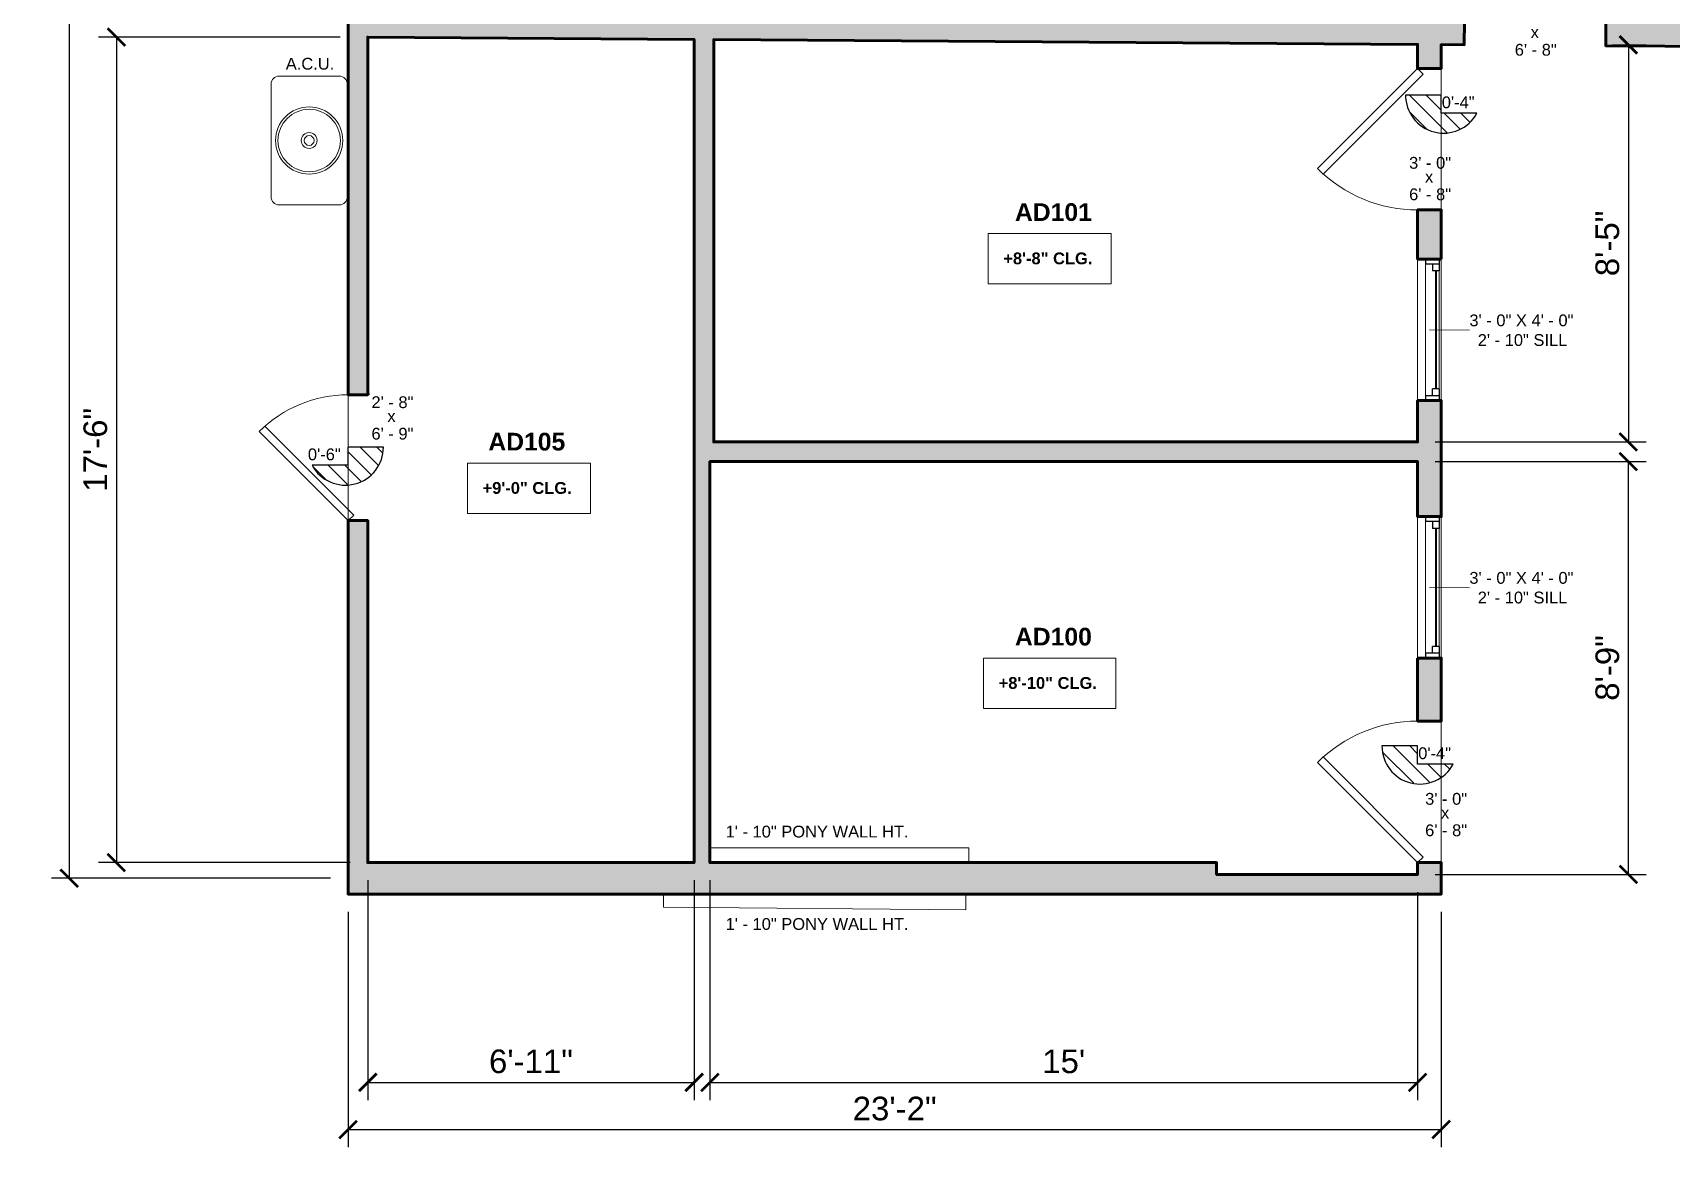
# Model space of a CAD drawing. Header units: inches. Extents: x -2078 to 106214, y -964 to 6385.
# Drawn here: x 95826.8 to 96243.5, y 3565.9 to 3849.4 of the extents above; entities that cross this region are included whole.
import ezdxf

# ---------------------------------------------------------------- set-up
doc = ezdxf.new("R2010")
doc.units = ezdxf.units.IN
doc.header["$MEASUREMENT"] = 0
for name, color, linetype, lineweight in [('A-ANNO', 2, 'Continuous', 5), ('A-ANNO-DIMS', 1, 'Continuous', 9), ('A-DETAIL-2', 20, 'Continuous', 25), ('A-DETAIL-3', 40, 'Continuous', 15), ('A-DOOR', 1, 'Continuous', 18), ('A-EQPT', 150, 'Continuous', 9), ('A-GLAZ', 2, 'Continuous', 30), ('A-WALL', 3, 'Continuous', 40), ('A-WINDOWS', 2, 'Continuous', 18)]:
    doc.layers.add(name, color=color, linetype=linetype, lineweight=lineweight)
doc.layers.add('A-HATCH', color=9, linetype='Continuous')
doc.styles.add('Arial_1', font='arial.ttf', dxfattribs={"height": 0.0625})
doc.styles.add('Arial_2', font='arial.ttf', dxfattribs={"height": 3})
doc.styles.add('Arial_B', font='arialbd.ttf', dxfattribs={"height": 4.5})
doc.styles.add('Arial_B_1', font='arialbd.ttf', dxfattribs={"height": 3})
doc.styles.add('JC', font='arial.ttf', dxfattribs={"height": 0.125})
doc.dimstyles.new('JC-DIMS', dxfattribs={"dimtxt": 0.125, "dimasz": 0.09375, "dimexe": 0.09375, "dimexo": 0.09375, "dimgap": 0.046875, "dimtad": 1, "dimdec": 1, "dimzin": 0, "dimdsep": 46, "dimlunit": 4, "dimtxsty": 'JC', "dimblk": 'ARCHTICK', "dimcen": 0.09, "dimclrd": 1, "dimclre": 1, "dimclrt": 256, "dimadec": 0, "dimazin": 0, "dimtfac": 1, "dimtdec": 1, "dimtofl": 0, "dimtmove": 1, "dimatfit": 3, "dimfxl": 1, "dimtolj": 1, "dimtzin": 0, "dimarcsym": 0})
pattern_1 = [(135, (96240.6343, 3795.3142), (-2.12132, -2.12132), [])]

# ---------------------------------------------------------------- blocks, each defined once
blk = doc.blocks.new('JC- existing door Tag_quad - JC- existing door Tag_quad-839775-Advancement House 1st Floor')
at = {"layer": 'A-ANNO', "insert": (-0.0234, 0.0378), "char_height": 0.0625, "width": 0.0505, "attachment_point": 1, "style": 'Arial_1', "bg_fill": 3, "box_fill_scale": 1.25, "bg_fill_color": 256, "bg_fill_true_color": 13158600, "bg_fill_transparency": 0}
blk.add_mtext('x', dxfattribs=at)
blk = doc.blocks.new('JC_SINGLE DOOR-NO TRIM - SINGLE DOOR-1463659-Advancement House 1st Floor')
at = {"layer": 'A-DOOR', "lineweight": 30}
for p, q in [((-7.46, 28.46), (-8.87, 27.04)), ((-8.87, 27.04), (16.59, 1.59)), ((18, 3), (-7.46, 28.46)), ((16.59, 1.59), (18, 3))]:
    blk.add_line(p, q, dxfattribs=at)
at = {"layer": 'A-DOOR', "lineweight": 9}
blk.add_arc((18, 3), 36, 135, 180, dxfattribs=at)
blk = doc.blocks.new('JC_SINGLE DOOR-NO TRIM - SINGLE DOOR-1463010-Advancement House 1st Floor')
at = {"layer": 'A-DOOR', "lineweight": 30}
for p, q in [((-8.87, -27.04), (16.59, -1.59)), ((18, -3), (-7.46, -28.46)), ((16.59, -1.59), (18, -3)), ((-7.46, -28.46), (-8.87, -27.04))]:
    blk.add_line(p, q, dxfattribs=at)
at = {"layer": 'A-DOOR', "lineweight": 9}
blk.add_arc((18, -3), 36, 180, 225, dxfattribs=at)
blk = doc.blocks.new('JC_WINDOW HUNG - HUNG WINDOW-1463961-Advancement House 1st Floor')
at = {"layer": 'A-GLAZ'}
for p, q in [((-18, 3), (-18, -3)), ((-18, 2.5), (-15, 2.5)), ((-16.75, 2.5), (-16.75, -1)), ((-16.75, 0.75), (-15, 0.75)), ((-15, 2.5), (-15, 0.75)), ((15, 2.5), (18, 2.5)), ((15, 2.5), (15, 0.75)), ((16.75, 0.75), (15, 0.75)), ((16.75, 2.5), (16.75, -1)), ((18, -3), (18, 3)), ((-18, -1), (-16.75, -1)), ((16.75, -1), (18, -1))]:
    blk.add_line(p, q, dxfattribs=at)
at = {"layer": 'A-GLAZ', "lineweight": 9}
for p, q in [((-15, 2.5), (15, 2.5)), ((-16.75, -1), (16.75, -1))]:
    blk.add_line(p, q, dxfattribs=at)
at = {"layer": 'A-GLAZ', "lineweight": 40}
blk.add_line((-15, 1.625), (15, 1.625), dxfattribs=at)
at = {"layer": 'A-WINDOWS'}
for p, q in [((18, 3), (-18, 3)), ((-18, -3), (18, -3))]:
    blk.add_line(p, q, dxfattribs=at)
blk = doc.blocks.new('JC_SINGLE DOOR-NO TRIM - SINGLE DOOR-1464316-Advancement House 1st Floor')
at = {"layer": 'A-DOOR', "lineweight": 30}
for p, q in [((-8.04, -23.71), (14.59, -1.09)), ((16, -2.5), (-6.63, -25.13)), ((14.59, -1.09), (16, -2.5)), ((-6.63, -25.13), (-8.04, -23.71))]:
    blk.add_line(p, q, dxfattribs=at)
at = {"layer": 'A-DOOR', "lineweight": 9}
blk.add_arc((16, -2.5), 32, 180, 225, dxfattribs=at)
blk = doc.blocks.new('JC_AC - AC-1471358-Advancement House 1st Floor')
at = {"layer": 'A-EQPT'}
for p, q in [((-9.67, 14.38), (-9.67, -14.38)), ((7.67, 16.38), (-7.67, 16.38)), ((9.67, -14.38), (9.67, 14.38)), ((-7.67, -16.38), (7.67, -16.38))]:
    blk.add_line(p, q, dxfattribs=at)
for centre, radius, start, end in [((-7.67, 14.38), 2, 90, 180), ((7.67, 14.38), 2, 0, 90), ((0, 0), 8.55, 360, 180), ((0, 0), 7.93, 360, 180), ((0, 0), 8.55, 180, 0), ((0, 0), 7.93, 180, 0), ((0, 0), 2, 360, 180), ((0, 0), 2, 180, 0), ((0, 0), 1.25, 360, 180), ((0, 0), 1.25, 180, 0), ((-7.67, -14.38), 2, 180, 270), ((7.67, -14.38), 2, 270, 0)]:
    blk.add_arc(centre, radius, start, end, dxfattribs=at)
blk = doc.blocks.new('_ArchTick')
at = {"color": 0, "linetype": 'ByBlock', "const_width": 0.15}
blk.add_lwpolyline([(-0.5, -0.5), (0.5, 0.5)], dxfattribs=at)
blk = doc.blocks.new('*D3324')
at = {"layer": 'A-ANNO-DIMS', "color": 1, "lineweight": -2, "transparency": 16777216}
for p, q in [((96183.51, 3740.36), (96237.11, 3740.36)), ((96232.61, 3635.36), (96232.61, 3740.36)), ((96183.51, 3635.36), (96237.11, 3635.36))]:
    blk.add_line(p, q, dxfattribs=at)
at = {"layer": 'Defpoints', "color": 0, "transparency": 16777216}
for p in [(96179.01, 3740.36), (96232.61, 3740.36), (96179.01, 3635.36)]:
    blk.add_point(p, dxfattribs=at)
at = {"layer": 'A-ANNO-DIMS', "color": 1, "lineweight": -2, "transparency": 16777216, "xscale": 4.5, "yscale": 4.5, "zscale": 4.5}
for p, rotation in [((96232.61, 3740.36), 90), ((96232.61, 3635.36), 270)]:
    blk.add_blockref('_ArchTick', p, dxfattribs=dict(at, rotation=rotation))
at = {"layer": 'A-ANNO-DIMS', "color": 2, "transparency": 16777216, "insert": (96227.29, 3687.86), "char_height": 6, "width": 0.4008, "attachment_point": 5, "rotation": 90, "style": 'JC'}
blk.add_mtext('\\A1;8\'-9"', dxfattribs=at)
blk = doc.blocks.new('*D3326')
at = {"layer": 'A-ANNO-DIMS', "color": 1, "lineweight": -2, "transparency": 16777216}
for p, q in [((95999.62, 4102.35), (95831.56, 4102.35)), ((95836.06, 4102.35), (95836.06, 3634.36)), ((95902.51, 3634.36), (95831.56, 3634.36))]:
    blk.add_line(p, q, dxfattribs=at)
at = {"layer": 'Defpoints', "color": 0, "transparency": 16777216}
for p in [(96004.12, 4102.35), (95836.06, 3634.36), (95907.01, 3634.36)]:
    blk.add_point(p, dxfattribs=at)
at = {"layer": 'A-ANNO-DIMS', "color": 1, "lineweight": -2, "transparency": 16777216, "xscale": 4.5, "yscale": 4.5, "zscale": 4.5}
for p, rotation in [((95836.06, 4102.35), 90), ((95836.06, 3634.36), 270)]:
    blk.add_blockref('_ArchTick', p, dxfattribs=dict(at, rotation=rotation))
at = {"layer": 'A-ANNO-DIMS', "color": 2, "transparency": 16777216, "insert": (95830.74, 3868.35), "char_height": 6, "width": 0.4874, "attachment_point": 5, "rotation": 90, "style": 'JC'}
blk.add_mtext("\\A1;39'", dxfattribs=at)
blk = doc.blocks.new('*D3327')
at = {"layer": 'A-ANNO-DIMS', "color": 1, "lineweight": -2, "transparency": 16777216}
for p, q in [((95912.01, 3633.86), (95912.01, 3577.95)), ((95995.01, 3633.86), (95995.01, 3577.95)), ((95912.01, 3582.45), (95995.01, 3582.45))]:
    blk.add_line(p, q, dxfattribs=at)
at = {"layer": 'Defpoints', "color": 0, "transparency": 16777216}
for p in [(95912.01, 3638.36), (95995.01, 3638.36), (95995.01, 3582.45)]:
    blk.add_point(p, dxfattribs=at)
at = {"layer": 'A-ANNO-DIMS', "color": 1, "lineweight": -2, "transparency": 16777216, "xscale": 4.5, "yscale": 4.5, "zscale": 4.5, "rotation": 180}
blk.add_blockref('_ArchTick', (95912.01, 3582.45), dxfattribs=at)
at = {"layer": 'A-ANNO-DIMS', "color": 1, "lineweight": -2, "transparency": 16777216, "xscale": 4.5, "yscale": 4.5, "zscale": 4.5}
blk.add_blockref('_ArchTick', (95995.01, 3582.45), dxfattribs=at)
at = {"layer": 'A-ANNO-DIMS', "color": 2, "transparency": 16777216, "insert": (95953.51, 3587.76), "char_height": 6, "width": 0.4874, "attachment_point": 5, "style": 'JC'}
blk.add_mtext('\\A1;6\'-11"', dxfattribs=at)
blk = doc.blocks.new('*D3328')
at = {"layer": 'A-ANNO-DIMS', "color": 1, "lineweight": -2, "transparency": 16777216}
for p, q in [((95999.01, 3633.86), (95999.01, 3577.95)), ((96179.01, 3630.86), (96179.01, 3577.95)), ((95999.01, 3582.45), (96179.01, 3582.45))]:
    blk.add_line(p, q, dxfattribs=at)
at = {"layer": 'Defpoints', "color": 0, "transparency": 16777216}
for p in [(95999.01, 3638.36), (96179.01, 3635.36), (96179.01, 3582.45)]:
    blk.add_point(p, dxfattribs=at)
at = {"layer": 'A-ANNO-DIMS', "color": 1, "lineweight": -2, "transparency": 16777216, "xscale": 4.5, "yscale": 4.5, "zscale": 4.5, "rotation": 180}
blk.add_blockref('_ArchTick', (95999.01, 3582.45), dxfattribs=at)
at = {"layer": 'A-ANNO-DIMS', "color": 1, "lineweight": -2, "transparency": 16777216, "xscale": 4.5, "yscale": 4.5, "zscale": 4.5}
blk.add_blockref('_ArchTick', (96179.01, 3582.45), dxfattribs=at)
at = {"layer": 'A-ANNO-DIMS', "color": 2, "transparency": 16777216, "insert": (96089.01, 3587.76), "char_height": 6, "width": 0.4874, "attachment_point": 5, "style": 'JC'}
blk.add_mtext("\\A1;15'", dxfattribs=at)
blk = doc.blocks.new('*D3329')
at = {"layer": 'A-ANNO-DIMS', "color": 1, "lineweight": -2, "transparency": 16777216}
for p, q in [((95907.01, 3625.86), (95907.01, 3565.95)), ((96185.01, 3625.86), (96185.01, 3565.95)), ((95907.01, 3570.45), (96185.01, 3570.45))]:
    blk.add_line(p, q, dxfattribs=at)
at = {"layer": 'Defpoints', "color": 0, "transparency": 16777216}
for p in [(95907.01, 3630.36), (96185.01, 3630.36), (96185.01, 3570.45)]:
    blk.add_point(p, dxfattribs=at)
at = {"layer": 'A-ANNO-DIMS', "color": 1, "lineweight": -2, "transparency": 16777216, "xscale": 4.5, "yscale": 4.5, "zscale": 4.5, "rotation": 180}
blk.add_blockref('_ArchTick', (95907.01, 3570.45), dxfattribs=at)
at = {"layer": 'A-ANNO-DIMS', "color": 1, "lineweight": -2, "transparency": 16777216, "xscale": 4.5, "yscale": 4.5, "zscale": 4.5}
blk.add_blockref('_ArchTick', (96185.01, 3570.45), dxfattribs=at)
at = {"layer": 'A-ANNO-DIMS', "color": 2, "transparency": 16777216, "insert": (96046.01, 3575.76), "char_height": 6, "width": 0.4874, "attachment_point": 5, "style": 'JC'}
blk.add_mtext('\\A1;23\'-2"', dxfattribs=at)
blk = doc.blocks.new('*D3330')
at = {"layer": 'A-ANNO-DIMS', "color": 1, "lineweight": -2, "transparency": 16777216}
for p, q in [((95904.99, 3848.35), (95843.56, 3848.35)), ((95848.06, 3848.35), (95848.06, 3638.36)), ((95907.51, 3638.36), (95843.56, 3638.36))]:
    blk.add_line(p, q, dxfattribs=at)
at = {"layer": 'Defpoints', "color": 0, "transparency": 16777216}
for p in [(95909.49, 3848.35), (95848.06, 3638.36), (95912.01, 3638.36)]:
    blk.add_point(p, dxfattribs=at)
at = {"layer": 'A-ANNO-DIMS', "color": 1, "lineweight": -2, "transparency": 16777216, "xscale": 4.5, "yscale": 4.5, "zscale": 4.5}
for p, rotation in [((95848.06, 3848.35), 90), ((95848.06, 3638.36), 270)]:
    blk.add_blockref('_ArchTick', p, dxfattribs=dict(at, rotation=rotation))
at = {"layer": 'A-ANNO-DIMS', "color": 2, "transparency": 16777216, "insert": (95842.74, 3743.35), "char_height": 6, "width": 0.4874, "attachment_point": 5, "rotation": 90, "style": 'JC'}
blk.add_mtext('\\A1;17\'-6"', dxfattribs=at)
blk = doc.blocks.new('*D3331')
at = {"layer": 'A-ANNO-DIMS', "color": 1, "lineweight": -2, "transparency": 16777216}
for p, q in [((96228.53, 3846.36), (96237.11, 3846.36)), ((96232.61, 3846.36), (96232.61, 3745.36)), ((96183.51, 3745.36), (96237.11, 3745.36))]:
    blk.add_line(p, q, dxfattribs=at)
at = {"layer": 'Defpoints', "color": 0, "transparency": 16777216}
for p in [(96224.03, 3846.36), (96179.01, 3745.36), (96232.61, 3745.36)]:
    blk.add_point(p, dxfattribs=at)
at = {"layer": 'A-ANNO-DIMS', "color": 1, "lineweight": -2, "transparency": 16777216, "xscale": 4.5, "yscale": 4.5, "zscale": 4.5}
for p, rotation in [((96232.61, 3846.36), 90), ((96232.61, 3745.36), 270)]:
    blk.add_blockref('_ArchTick', p, dxfattribs=dict(at, rotation=rotation))
at = {"layer": 'A-ANNO-DIMS', "color": 2, "transparency": 16777216, "insert": (96227.29, 3795.86), "char_height": 6, "width": 0.4008, "attachment_point": 5, "rotation": 90, "style": 'JC'}
blk.add_mtext('\\A1;8\'-5"', dxfattribs=at)

msp = doc.modelspace()

# ---------------------------------------------------------------- hatches: boundary and pattern name
at = {"layer": 'A-HATCH'}
h = msp.add_hatch(dxfattribs=at)
h.set_pattern_fill('FP_1', color=256, scale=48, style=0, pattern_type=2)
h.set_pattern_definition(pattern_1)
h.paths.add_polyline_path([(96185.318, 3823.912), (96187.438, 3824.085), (96189.468, 3824.718), (96191.311, 3825.781), (96192.877, 3827.221), (96194.089, 3828.968), (96185.012, 3828.968), (96185.012, 3833.591), (96175.935, 3833.591), (96176.164, 3831.476), (96176.851, 3829.463), (96177.961, 3827.649), (96179.441, 3826.121), (96181.22, 3824.955), (96183.211, 3824.206)])

# ---------------------------------------------------------------- linework, layer by layer
at = {"layer": 'A-ANNO'}
for p, q in [((96182.012, 3773.858), (96192.179, 3773.782)), ((96182.012, 3708.358), (96192.179, 3708.282))]:
    msp.add_line(p, q, dxfattribs=at)
at = {"layer": 'A-ANNO', "flags": 128}
for points in [[(96069.801, 3798.388), (96101.103, 3798.388), (96101.103, 3785.586), (96069.801, 3785.586)], [(95937.365, 3739.993), (95968.667, 3739.993), (95968.667, 3727.191), (95937.365, 3727.191)], [(96068.61, 3690.388), (96102.293, 3690.388), (96102.293, 3677.586), (96068.61, 3677.586)]]:
    msp.add_lwpolyline(points, close=True, dxfattribs=at)
at = {"layer": 'A-DETAIL-2'}
for p, q in [((96185.012, 3833.591), (96175.935, 3833.591)), ((96185.012, 3828.968), (96185.012, 3833.591)), ((96194.089, 3828.968), (96185.012, 3828.968)), ((95906.912, 3744.05), (95906.912, 3739.427)), ((95906.912, 3739.427), (95897.835, 3739.427)), ((96179.012, 3668.023), (96169.935, 3668.023)), ((96179.012, 3663.4), (96179.012, 3668.023)), ((96188.089, 3663.4), (96179.012, 3663.4))]:
    msp.add_line(p, q, dxfattribs=at)
msp.add_arc((96185.595, 3833.567), 9.659, 179.85658, 331.57126, dxfattribs=at)
at = {"layer": 'A-DETAIL-3'}
for p, q in [((96179.012, 3846.358), (96179.012, 3845.108)), ((95907.012, 3757.358), (95907.012, 3725.358)), ((95907.012, 3757.358), (95907.012, 3725.358)), ((96064.844, 3642.108), (95999.012, 3642.108)), ((96064.844, 3638.108), (96064.844, 3642.108)), ((95987.226, 3630.108), (95987.226, 3626.975)), ((96064.094, 3630.108), (96064.094, 3626.334)), ((95987.226, 3626.975), (96064.094, 3626.334))]:
    msp.add_line(p, q, dxfattribs=at)
at = {"layer": 'A-WALL', "lineweight": 60}
for points in [[(96246.012, 3856.551), (96241.012, 3856.551), (96241.012, 3852.052), (96226.905, 3852.15), (96226.863, 3846.15), (96271.834, 3845.838), (96298.779, 3859.646), (96296.043, 3864.986), (96270.406, 3851.848), (96246.012, 3852.017)], [(96179.012, 3690.358), (96179.012, 3674.358), (96185.012, 3674.358), (96185.012, 3690.358)]]:
    msp.add_lwpolyline(points, close=True, dxfattribs=at)

# ---------------------------------------------------------------- block references
at = {"layer": 'A-ANNO', "xscale": 48, "yscale": 48, "zscale": 48}
for p in [(96208.884, 3849.275), (96182.012, 3812.504), (95918.106, 3751.612), (96186.09, 3650.722)]:
    msp.add_blockref('JC- existing door Tag_quad - JC- existing door Tag_quad-839775-Advancement House 1st Floor', p, dxfattribs=at)
at = {"layer": 'A-DOOR', "rotation": 269.9999999999999}
msp.add_blockref('JC_SINGLE DOOR-NO TRIM - SINGLE DOOR-1464316-Advancement House 1st Floor', (95909.512, 3741.358), dxfattribs=at)
at = {"layer": 'A-EQPT'}
msp.add_blockref('JC_AC - AC-1471358-Advancement House 1st Floor', (95897.101, 3822.037), dxfattribs=at)
at = {"layer": 'A-WINDOWS', "rotation": 269.9999999999999}
for p in [(96182.012, 3773.858), (96182.012, 3708.358)]:
    msp.add_blockref('JC_WINDOW HUNG - HUNG WINDOW-1463961-Advancement House 1st Floor', p, dxfattribs=at)

# ---------------------------------------------------------------- texts
at = {"layer": 'A-ANNO', "attachment_point": 1}
for s, insert, char_height, width, style in [('A.C.U.', (95891.143, 3843.06), 3, 15.6045, 'Arial_2'), ('0\'-4" ', (96185.156, 3833.247), 3, 10.4535, 'Arial_2'), ('AD101', (96076.598, 3806.077), 4.5, 34.542, 'Arial_B'), ('+8\'-8" CLG.', (96073.641, 3793.548), 3, 28.482, 'Arial_B_1'), ('3\' - 0" X 4\' - 0"', (96192.179, 3777.781), 3, 33.4815, 'Arial_2'), ('2\' - 10" SILL', (96194.304, 3772.781), 3, 28.482, 'Arial_2'), ('AD105', (95942.666, 3747.682), 4.5, 39.39, 'Arial_B'), ('0\'-6" ', (95896.771, 3743.705), 3, 11.9685, 'Arial_2'), ('+9\'-0" CLG.', (95941.205, 3735.153), 3, 28.482, 'Arial_B_1'), ('3\' - 0" X 4\' - 0"', (96192.179, 3712.281), 3, 33.4815, 'Arial_2'), ('2\' - 10" SILL', (96194.304, 3707.281), 3, 28.482, 'Arial_2'), ('AD100', (96076.598, 3698.077), 4.5, 34.542, 'Arial_B'), ('+8\'-10" CLG.', (96072.45, 3685.548), 3, 31.3605, 'Arial_B_1'), ('0\'-4" ', (96179.156, 3667.678), 3, 10.4535, 'Arial_2'), ('1\' - 10" PONY WALL HT.', (96003.007, 3647.739), 3, 58.9335, 'Arial_2'), ('1\' - 10" PONY WALL HT.', (96003.007, 3624.239), 3, 58.9335, 'Arial_2')]:
    msp.add_mtext(s, dxfattribs=dict(at, insert=insert, char_height=char_height, width=width, style=style))

# ---------------------------------------------------------------- dimensions: what is measured, and where the dimension line sits
at = {"layer": 'A-ANNO-DIMS'}
for base, p1, p2, picture, middle in [((95995.012, 3582.447), (95912.012, 3638.358), (95995.012, 3638.358), '*D3327', (95953.512, 3587.76)), ((96179.012, 3582.447), (95999.012, 3638.358), (96179.012, 3635.358), '*D3328', (96089.012, 3587.76)), ((96185.012, 3570.447), (95907.012, 3630.358), (96185.012, 3630.358), '*D3329', (96046.012, 3575.762))]:
    dim = msp.add_linear_dim(base=base, p1=p1, p2=p2, dimstyle='JC-DIMS', override={"dimclrt": 2}, dxfattribs=at)
    dim.commit()
    dim.dimension.update_dxf_attribs({"geometry": picture, "text_midpoint": middle})

# ---------------------------------------------------------------- next in the draw order: texts
at = {"layer": 'A-ANNO', "char_height": 3, "width": 13.4835, "attachment_point": 1, "style": 'Arial_2', "bg_fill": 3, "box_fill_scale": 1.25, "bg_fill_color": 256, "bg_fill_true_color": 13158600, "bg_fill_transparency": 0}
for s, insert in [('6\' - 8"', (96203.72, 3846.616)), ('3\' - 0"', (96176.848, 3817.857)), ('6\' - 8"', (96176.848, 3809.846)), ('2\' - 8"', (95912.942, 3756.965)), ('6\' - 9"', (95912.942, 3748.954)), ('3\' - 0"', (96180.926, 3656.075)), ('6\' - 8"', (96180.926, 3648.064))]:
    msp.add_mtext(s, dxfattribs=dict(at, insert=insert))

# ---------------------------------------------------------------- next in the draw order: hatches: boundary and pattern name
at = {"layer": 'A-HATCH'}
h = msp.add_hatch(color=256, dxfattribs=at)
h.dxf.hatch_style = 1
h.paths.add_polyline_path([(95913.012, 4060.351), (96073.012, 4060.351), (96073.012, 3936.115), (96079.012, 3936.115), (96079.012, 4060.351), (96164.012, 4060.351), (96164.012, 3953.365), (96169.012, 3953.365), (96169.012, 3994.551), (96171.512, 3994.551), (96171.512, 3999.551), (96169.012, 3999.551), (96169.012, 4060.351), (96173.262, 4060.351), (96173.262, 4066.351), (96103.122, 4066.351), (96103.122, 4072.351), (96097.122, 4072.351), (96097.122, 4066.351), (96010.122, 4066.351), (96010.122, 4072.351), (96004.122, 4072.351), (96004.122, 4066.351), (95907.012, 4066.351), (95907.012, 3757.358), (95912.012, 3757.358), (95912.012, 3848.332), (95995.012, 3847.757), (95995.012, 3638.358), (95912.012, 3638.358), (95912.012, 3725.358), (95907.012, 3725.358), (95907.012, 3630.358), (96185.012, 3630.358), (96185.012, 3638.358), (96179.012, 3638.358), (96179.012, 3635.358), (96127.868, 3635.358), (96127.868, 3638.358), (95999.012, 3638.358), (95999.012, 3740.358), (96179.012, 3740.358), (96179.012, 3726.358), (96185.012, 3726.358), (96185.012, 3755.858), (96179.012, 3755.858), (96179.012, 3745.358), (96000.012, 3745.358), (96000.012, 3847.722), (96179.012, 3846.482), (96179.012, 3840.358), (96185.012, 3840.358), (96185.012, 3846.44), (96190.864, 3846.4), (96190.905, 3852.399), (96169.012, 3852.551), (96169.012, 3857.865), (96164.012, 3857.865), (96164.012, 3852.586), (96079.012, 3853.175), (96079.012, 3855.115), (96073.012, 3855.115), (96073.012, 3853.217), (95913.012, 3854.326)])
h.paths.add_polyline_path([(96103.122, 4102.351), (96004.122, 4102.351), (96004.122, 4096.351), (96103.122, 4096.351)])
h.paths.add_polyline_path([(96169.012, 3917.365), (96164.012, 3917.365), (96164.012, 3904.579), (96079.012, 3904.36), (96079.012, 3912.115), (96073.012, 3912.115), (96073.012, 3896.115), (96079.012, 3896.115), (96079.012, 3897.673), (96082.012, 3897.673), (96082.012, 3899.368), (96164.012, 3899.579), (96164.012, 3893.865), (96169.012, 3893.865)], flags=17)
h.paths.add_polyline_path([(96185.012, 3804.358), (96179.012, 3804.358), (96179.012, 3791.858), (96185.012, 3791.858)], flags=17)
h.paths.add_polyline_path([(96185.012, 3690.358), (96179.012, 3690.358), (96179.012, 3674.358), (96185.012, 3674.358)], flags=17)
h.paths.add_polyline_path([(96298.779, 3859.646), (96296.043, 3864.986), (96270.406, 3851.848), (96246.012, 3852.017), (96246.012, 3856.551), (96241.012, 3856.551), (96241.012, 3852.052), (96226.905, 3852.15), (96226.863, 3846.15), (96271.834, 3845.838)])
h.paths.add_polyline_path([(96246.012, 4071.904), (96321.456, 4110.579), (96398.975, 3964.786), (96403.39, 3967.133), (96325.906, 4112.86), (96460.293, 4181.752), (96557.485, 3998.962), (96501.463, 3970.254), (96504.199, 3964.914), (96569.611, 3998.434), (96575.234, 3987.461), (96585.913, 3992.934), (96547.513, 4067.869), (96566.923, 4078.189), (96531.091, 4145.58), (96511.416, 4135.119), (96461.745, 4235.681), (96453.676, 4231.695), (96472.039, 4194.517), (96409.064, 4162.233), (96406.691, 4166.697), (96401.393, 4163.88), (96403.724, 4159.496), (96274.677, 4093.341), (96273.395, 4095.751), (96268.097, 4092.935), (96269.337, 4090.604), (96222.028, 4066.351), (96205.262, 4066.351), (96205.262, 4060.351), (96223.476, 4060.351), (96241.012, 4069.341), (96241.012, 4037.461), (96241.012, 4023.988), (96241.012, 3999.551), (96207.512, 3999.551), (96207.512, 3994.551), (96241.012, 3994.551), (96241.012, 3964.584), (96241.012, 3901.352), (96238.828, 3905.291), (96233.143, 3902.14), (96236.295, 3896.455), (96241.012, 3899.07), (96241.012, 3892.551), (96246.012, 3892.551)])
h.paths.add_polyline_path([(96340.318, 3887.675), (96328.081, 3881.404), (96330.817, 3876.064), (96343.054, 3882.335)])
h.paths.add_polyline_path([(96423.147, 3930.121), (96423.087, 3930.089), (96420.291, 3935.347), (96415.876, 3933), (96418.595, 3927.788), (96418.634, 3927.808), (96421.37, 3922.468), (96425.884, 3924.781)], flags=17)
h.paths.add_polyline_path([(96385.878, 4193.06), (96385.431, 4193.9), (96390.729, 4196.717), (96388.893, 4200.169), (96248.546, 4129.705), (96251.197, 4124.721), (96256.494, 4127.538), (96256.258, 4127.982)], flags=17)
h = msp.add_hatch(dxfattribs=at)
h.set_pattern_fill('FP_1', color=256, scale=48, style=0, pattern_type=2)
h.set_pattern_definition(pattern_1)
h.paths.add_polyline_path([(95906.606, 3734.37), (95908.713, 3734.665), (95910.704, 3735.413), (95912.483, 3736.58), (95913.963, 3738.107), (95915.074, 3739.921), (95915.76, 3741.935), (95915.989, 3744.05), (95906.912, 3744.05), (95906.912, 3739.427), (95897.835, 3739.427), (95899.047, 3737.679), (95900.613, 3736.239), (95902.456, 3735.177), (95904.486, 3734.543)])
h = msp.add_hatch(dxfattribs=at)
h.set_pattern_fill('FP_1', color=256, scale=48, style=0, pattern_type=2)
h.set_pattern_definition(pattern_1)
h.paths.add_polyline_path([(96179.318, 3658.343), (96181.438, 3658.517), (96183.468, 3659.15), (96185.311, 3660.212), (96186.877, 3661.652), (96188.089, 3663.4), (96179.012, 3663.4), (96179.012, 3668.023), (96169.935, 3668.023), (96170.164, 3665.908), (96170.851, 3663.895), (96171.961, 3662.08), (96173.441, 3660.553), (96175.22, 3659.386), (96177.211, 3658.638)])

# ---------------------------------------------------------------- next in the draw order: linework, layer by layer
at = {"layer": 'A-DETAIL-2'}
msp.add_line((95915.989, 3744.05), (95906.912, 3744.05), dxfattribs=at)
for centre, start, end in [((95906.329, 3744.025), 208.42874, 0.14342), ((96179.595, 3667.998), 179.85658, 331.57126)]:
    msp.add_arc(centre, 9.659, start, end, dxfattribs=at)
at = {"layer": 'A-DETAIL-3'}
for p, q in [((96185.012, 3840.358), (96185.012, 3804.358)), ((96185.012, 3674.358), (96185.012, 3638.358))]:
    msp.add_line(p, q, dxfattribs=at)
at = {"layer": 'A-WALL', "lineweight": 60}
msp.add_lwpolyline([(95907.012, 4066.351), (95907.012, 3757.358), (95912.012, 3757.358), (95912.012, 3848.332), (95995.012, 3847.757), (95995.012, 3638.358), (95912.012, 3638.358), (95912.012, 3725.358), (95907.012, 3725.358), (95907.012, 3630.358), (96185.012, 3630.358), (96185.012, 3638.358), (96179.012, 3638.358), (96179.012, 3635.358), (96127.868, 3635.358), (96127.868, 3638.358), (95999.012, 3638.358), (95999.012, 3740.358), (96179.012, 3740.358), (96179.012, 3726.358), (96185.012, 3726.358), (96185.012, 3755.858), (96179.012, 3755.858), (96179.012, 3745.358), (96000.012, 3745.358), (96000.012, 3847.722), (96179.012, 3846.482), (96179.012, 3840.358), (96185.012, 3840.358), (96185.012, 3846.44), (96190.864, 3846.4), (96190.905, 3852.399)], dxfattribs=at)
msp.add_lwpolyline([(96185.012, 3791.858), (96185.012, 3804.358), (96179.012, 3804.358), (96179.012, 3791.858)], close=True, dxfattribs=at)

# ---------------------------------------------------------------- next in the draw order: block references
at = {"layer": 'A-DOOR'}
for name, p, rotation in [('JC_SINGLE DOOR-NO TRIM - SINGLE DOOR-1463659-Advancement House 1st Floor', (96182.012, 3822.358), 89.99999999999991), ('JC_SINGLE DOOR-NO TRIM - SINGLE DOOR-1463010-Advancement House 1st Floor', (96182.012, 3656.358), 269.9999999999999)]:
    msp.add_blockref(name, p, dxfattribs=dict(at, rotation=rotation))

# ---------------------------------------------------------------- next in the draw order: dimensions: what is measured, and where the dimension line sits
at = {"layer": 'A-ANNO-DIMS'}
for base, p1, p2, picture, middle in [((95836.055, 3634.358), (96004.122, 4102.351), (95907.012, 3634.358), '*D3326', (95830.74, 3868.355)), ((95848.055, 3638.358), (95909.491, 3848.35), (95912.012, 3638.358), '*D3330', (95842.742, 3743.354)), ((96232.608, 3745.358), (96224.028, 3846.358), (96179.012, 3745.358), '*D3331', (96227.295, 3795.858)), ((96232.608, 3740.358), (96179.012, 3635.358), (96179.012, 3740.358), '*D3324', (96227.295, 3687.858))]:
    dim = msp.add_linear_dim(base=base, p1=p1, p2=p2, angle=90, dimstyle='JC-DIMS', override={"dimclrt": 2}, dxfattribs=at)
    dim.commit()
    dim.dimension.update_dxf_attribs({"geometry": picture, "text_midpoint": middle})

doc.saveas('drawing.dxf')
